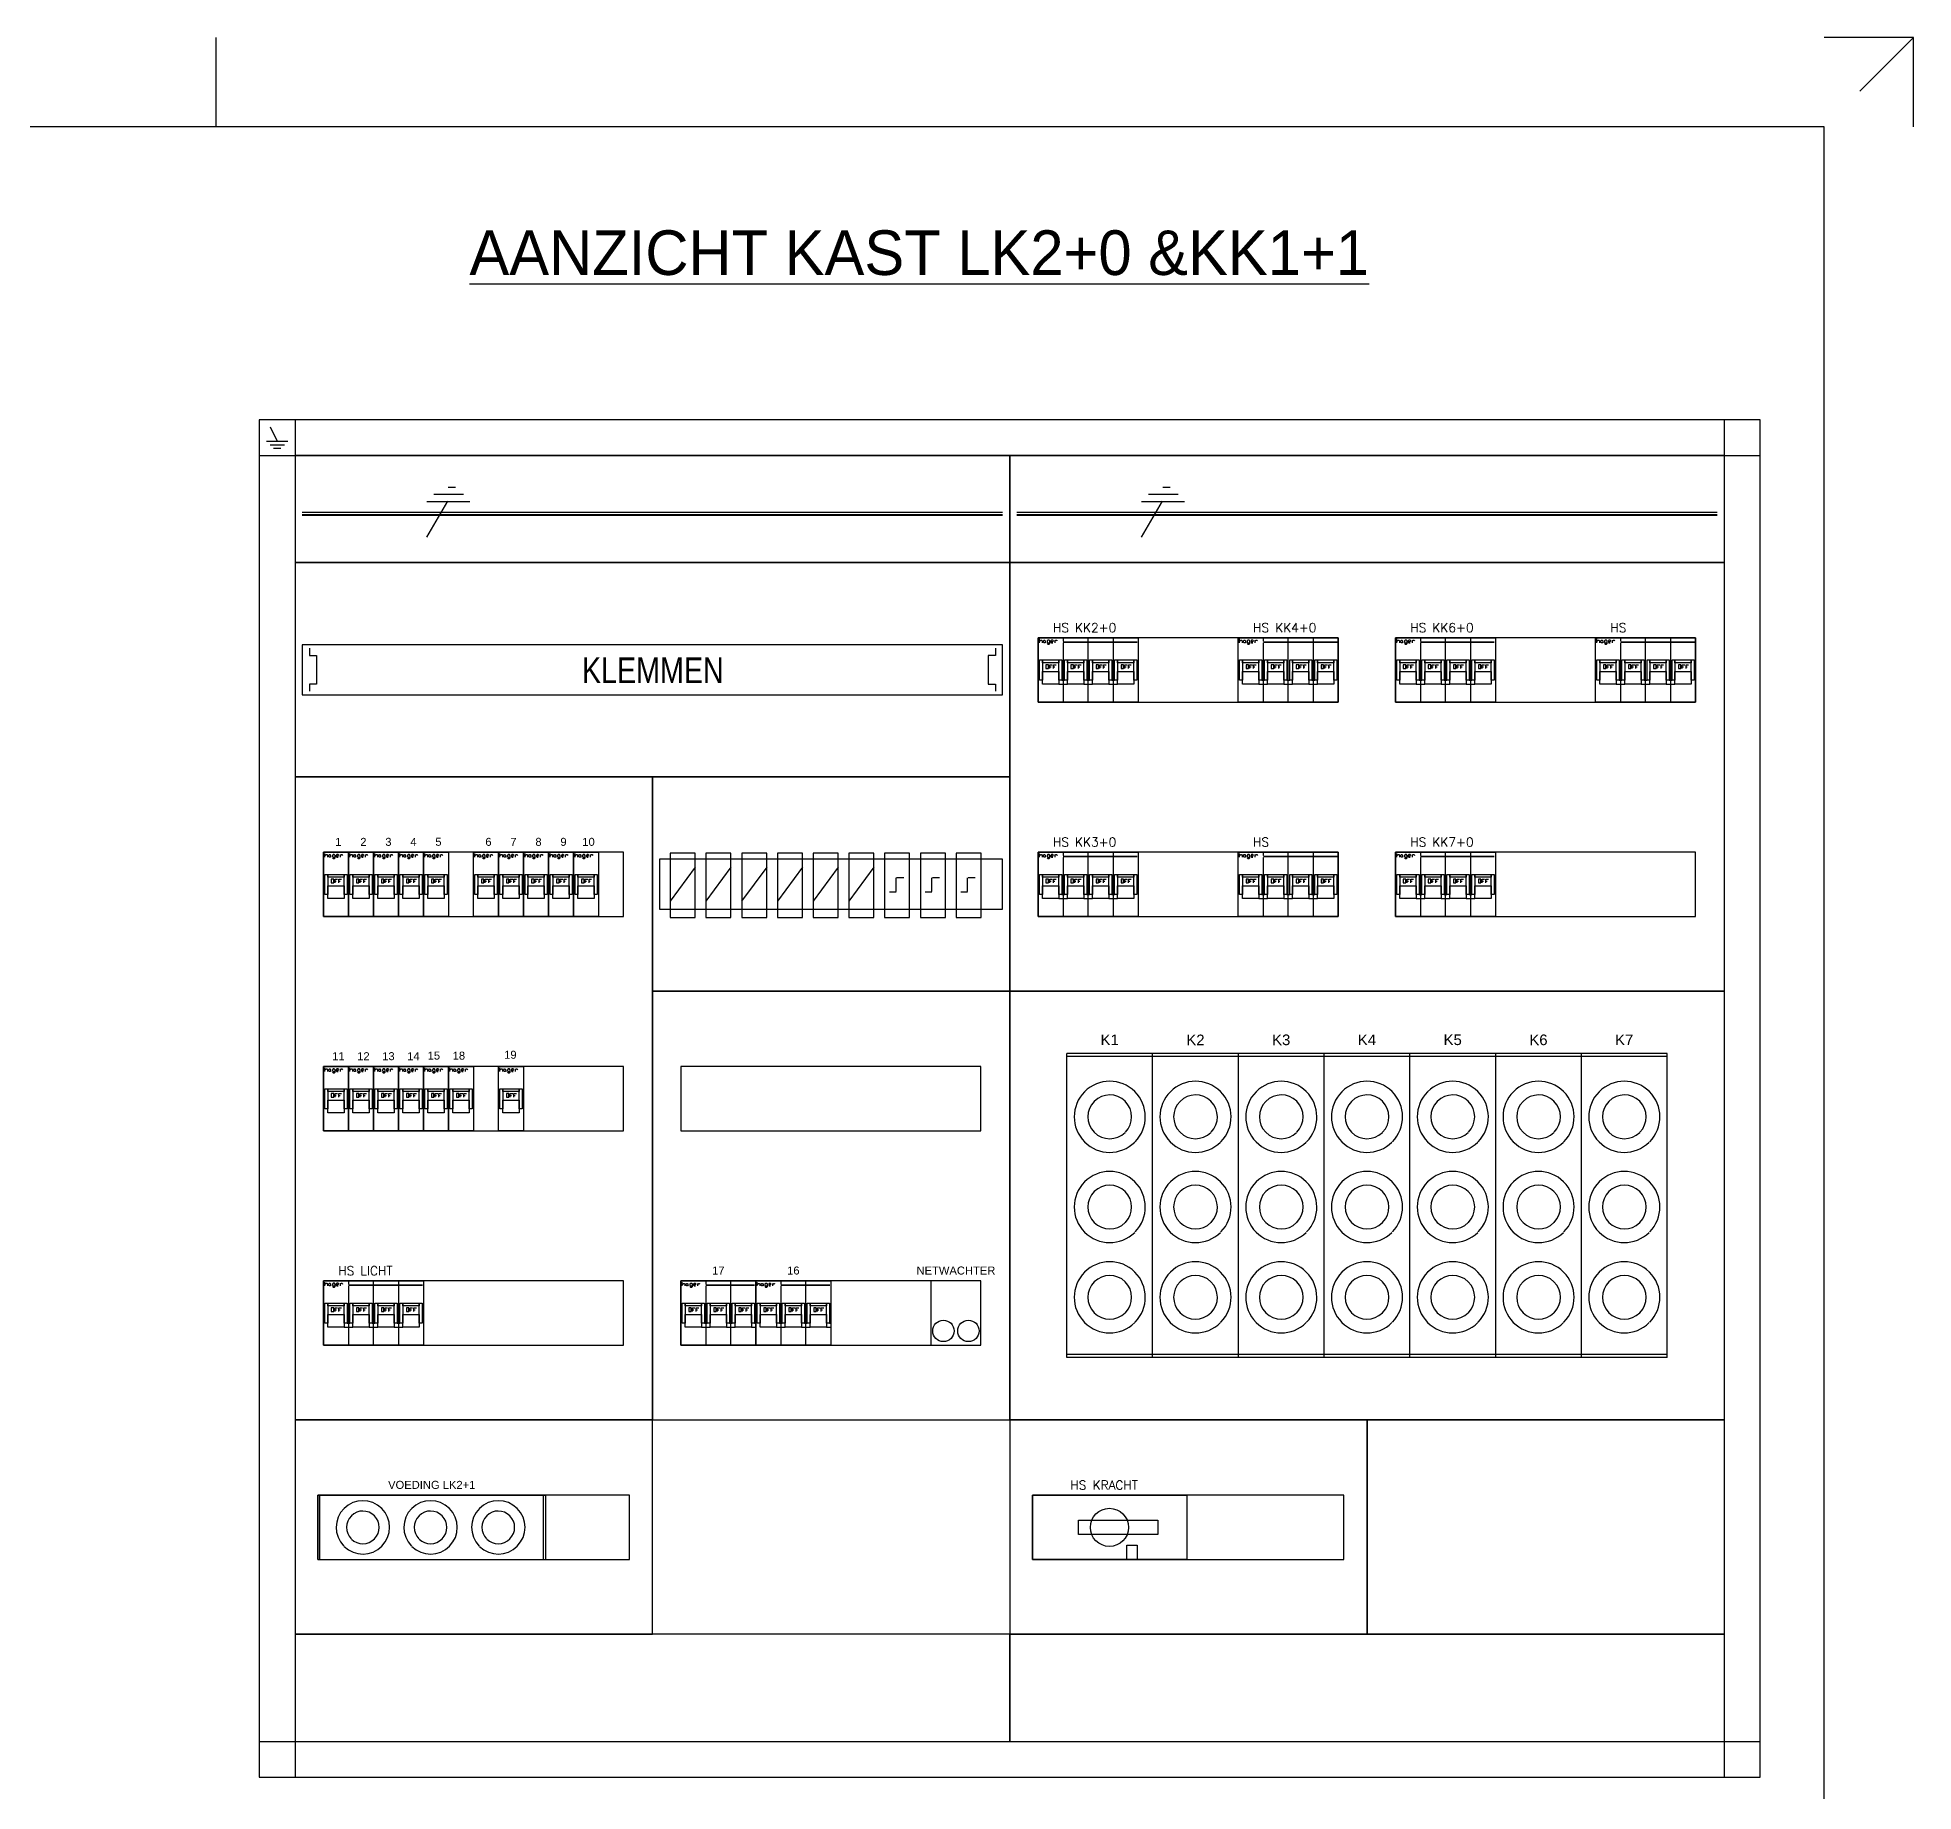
# Model space of a CAD drawing. Header units: millimetres. Extents: x 0 to 420, y 0 to 297.
# Drawn here: x 210 to 420, y 100.6 to 297 of the extents above; entities that cross this region are included whole.
import ezdxf
from ezdxf.enums import TextEntityAlignment as Align

# ---------------------------------------------------------------- set-up
doc = ezdxf.new("R2010")
doc.units = ezdxf.units.MM
doc.layers.get('0').update_dxf_attribs({"linetype": 'CONTINUOUS'})
for name, color, linetype in [('00kad018', 1, 'CONTINUOUS'), ('00kad070', 5, 'CONTINUOUS'), ('BL$2----_KADER', 7, 'CONTINUOUS'), ('KAST AANZICHT', 1, 'CONTINUOUS'), ('Kast-aanzicht', 1, 'CONTINUOUS')]:
    doc.layers.add(name, color=color, linetype=linetype)
doc.styles.add('BURO-050', font='BUROFONT.shx', dxfattribs={"height": 5})
doc.styles.add('GREEN', font='txt')
doc.styles.add('NOOTER', font='arial.ttf')
doc.styles.add('ROMANS', font='romans', dxfattribs={"height": 2})

# ---------------------------------------------------------------- blocks, each defined once
blk = doc.blocks.new('a3-windesheim-hor')
at = {"layer": '00kad018', "color": 1}
for p, q in [((230, 287), (230, 297)), ((420, 297), (410, 297)), ((420, 297), (414, 291)), ((420, 287), (420, 297))]:
    blk.add_line(p, q, dxfattribs=at)
at = {"layer": '00kad070', "color": 5}
for p, q in [((410, 287), (20, 287)), ((410, 10), (410, 287))]:
    blk.add_line(p, q, dxfattribs=at)
blk = doc.blocks.new('HAG08')
at = {"color": 0}
for p, q in [((-16.5, -3.5), (-16.5, -0.8)), ((-16.5, -0.8), (-16.5, -0.8)), ((-16.5, -2.6), (-15.6, -1.7)), ((-15.6, -1.7), (-15.2, -1.7)), ((-15.2, -1.7), (-14.7, -2.2)), ((-14.7, -2.2), (-14.7, -3.5)), ((-14.7, -3.5), (-14.7, -3.5)), ((-13.8, -2.2), (-13.4, -1.7)), ((-13.8, -3.1), (-13.8, -2.2)), ((-13.4, -3.5), (-13.8, -3.1)), ((-13.4, -1.7), (-13, -1.7)), ((-13, -3.5), (-13.4, -3.5)), ((-13, -1.7), (-12.5, -2.2)), ((-12.5, -3.1), (-13, -3.5)), ((-12.5, -2.2), (-12.5, -3.1)), ((-12.5, -3.1), (-12.1, -3.5)), ((-12.1, -3.5), (-12.1, -3.5)), ((-10.7, -1.7), (-11.2, -2.2)), ((-11.2, -2.2), (-11.2, -3.1)), ((-11.2, -3.1), (-10.7, -3.5)), ((-11.2, -3.9), (-10.7, -4.4)), ((-9.9, -1.7), (-10.7, -1.7)), ((-10.7, -3.5), (-9.4, -3.5)), ((-10.7, -4.4), (-9.9, -4.4)), ((-9.4, -2.2), (-9.9, -1.7)), ((-9.9, -4.4), (-9.4, -3.9)), ((-9.4, -3.9), (-9.4, -2.2)), ((-9.4, -3.5), (-9.4, -3.5)), ((-8.1, -1.7), (-8.5, -2.2)), ((-8.5, -2.2), (-8.5, -3.1)), ((-8.5, -2.6), (-7.2, -2.6)), ((-8.5, -3.1), (-8.1, -3.5)), ((-7.2, -1.7), (-8.1, -1.7)), ((-8.1, -3.5), (-7.2, -3.5)), ((-6.8, -2.2), (-7.2, -1.7)), ((-7.2, -2.6), (-6.8, -2.2)), ((-7.2, -3.5), (-7.2, -3.5)), ((-5.9, -1.7), (-5.9, -3.5)), ((-5.9, -2.6), (-5, -1.7)), ((-5.9, -3.5), (-5.9, -3.5)), ((-5, -1.7), (-4.6, -1.7)), ((-4.6, -1.7), (-4.1, -2.2)), ((-4.1, -2.2), (-4.1, -2.2)), ((-10.2, -18.8), (-12, -18.8)), ((-12, -18.8), (-12, -21.5)), ((-12, -21.5), (-10.2, -21.5)), ((-12, -21.5), (-12, -21.5)), ((-10.2, -21.5), (-10.2, -18.8)), ((-9.3, -21.5), (-9.3, -18.8)), ((-9.3, -18.8), (-7.6, -18.8)), ((-9.3, -20.2), (-8.5, -20.2)), ((-8.5, -20.2), (-8.5, -20.2)), ((-7.6, -18.8), (-7.6, -18.8)), ((-6.7, -21.5), (-6.7, -18.8)), ((-6.7, -18.8), (-4.9, -18.8)), ((-6.7, -20.2), (-5.8, -20.2)), ((-5.8, -20.2), (-5.8, -20.2)), ((-4.9, -18.8), (-4.9, -18.8))]:
    blk.add_line(p, q, dxfattribs=at)
for points in [[(-17.5, -45), (-17.5, 0), (0, 0), (0, -45)], [(-16.5, -29.5), (-16.5, -15.5), (-14.5, -15.5), (-14.5, -29.5)], [(-14.5, -17.5), (-14.5, -15.5), (-3, -15.5), (-3, -17.5)], [(-14.5, -32.5), (-14.5, -23.5), (-3, -23.5), (-3, -32.5)], [(-3, -29.5), (-3, -15.5), (-1, -15.5), (-1, -29.5)]]:
    blk.add_lwpolyline(points, close=True, dxfattribs=at)
blk = doc.blocks.new('HAG09')
at = {"color": 0}
for p, q in [((-52.5, 0), (-52.5, -2.4)), ((-35, -2.4), (-35, 0)), ((-17.5, 0), (-17.5, -2.4)), ((-69, -3.5), (-69, -0.8)), ((-69, -0.8), (-69, -0.8)), ((-69, -2.6), (-68.1, -1.7)), ((-68.1, -1.7), (-67.6, -1.7)), ((-67.6, -1.7), (-67.2, -2.2)), ((-67.2, -2.2), (-67.2, -3.5)), ((-67.2, -3.5), (-67.2, -3.5)), ((-66.3, -2.2), (-65.9, -1.7)), ((-66.3, -3.1), (-66.3, -2.2)), ((-65.9, -3.5), (-66.3, -3.1)), ((-65.9, -1.7), (-65.4, -1.7)), ((-65.4, -3.5), (-65.9, -3.5)), ((-65.4, -1.7), (-65, -2.2)), ((-65, -3.1), (-65.4, -3.5)), ((-65, -2.2), (-65, -3.1)), ((-65, -3.1), (-64.6, -3.5)), ((-64.6, -3.5), (-64.6, -3.5)), ((-63.2, -1.7), (-63.7, -2.2)), ((-63.7, -2.2), (-63.7, -3.1)), ((-63.7, -3.1), (-63.2, -3.5)), ((-63.7, -3.9), (-63.2, -4.4)), ((-62.3, -1.7), (-63.2, -1.7)), ((-63.2, -3.5), (-61.9, -3.5)), ((-63.2, -4.4), (-62.3, -4.4)), ((-61.9, -2.2), (-62.3, -1.7)), ((-62.3, -4.4), (-61.9, -3.9)), ((-61.9, -3.9), (-61.9, -2.2)), ((-61.9, -3.5), (-61.9, -3.5)), ((-60.6, -1.7), (-61, -2.2)), ((-61, -2.2), (-61, -3.1)), ((-61, -2.6), (-59.7, -2.6)), ((-61, -3.1), (-60.6, -3.5)), ((-59.7, -1.7), (-60.6, -1.7)), ((-60.6, -3.5), (-59.7, -3.5)), ((-59.2, -2.2), (-59.7, -1.7)), ((-59.7, -2.6), (-59.2, -2.2)), ((-59.7, -3.5), (-59.7, -3.5)), ((-58.4, -1.7), (-58.4, -3.5)), ((-58.4, -2.6), (-57.5, -1.7)), ((-58.4, -3.5), (-58.4, -3.5)), ((-57.5, -1.7), (-57, -1.7)), ((-57, -1.7), (-56.6, -2.2)), ((-56.6, -2.2), (-56.6, -2.2)), ((-52.5, -3.6), (-52.5, -45)), ((-35, -45), (-35, -3.6)), ((-17.5, -3.6), (-17.5, -45)), ((-62.7, -18.8), (-64.5, -18.8)), ((-64.5, -18.8), (-64.5, -21.5)), ((-64.5, -21.5), (-62.7, -21.5)), ((-64.5, -21.5), (-64.5, -21.5)), ((-62.7, -21.5), (-62.7, -18.8)), ((-61.8, -21.5), (-61.8, -18.8)), ((-61.8, -18.8), (-60.1, -18.8)), ((-61.8, -20.2), (-60.9, -20.2)), ((-60.9, -20.2), (-60.9, -20.2)), ((-60.1, -18.8), (-60.1, -18.8)), ((-59.2, -21.5), (-59.2, -18.8)), ((-59.2, -18.8), (-57.4, -18.8)), ((-59.2, -20.2), (-58.3, -20.2)), ((-58.3, -20.2), (-58.3, -20.2)), ((-57.4, -18.8), (-57.4, -18.8)), ((-45.2, -18.8), (-47, -18.8)), ((-47, -18.8), (-47, -21.5)), ((-47, -21.5), (-45.2, -21.5)), ((-47, -21.5), (-47, -21.5)), ((-45.2, -21.5), (-45.2, -18.8)), ((-44.3, -21.5), (-44.3, -18.8)), ((-44.3, -18.8), (-42.6, -18.8)), ((-44.3, -20.2), (-43.5, -20.2)), ((-43.5, -20.2), (-43.5, -20.2)), ((-42.6, -18.8), (-42.6, -18.8)), ((-41.7, -21.5), (-41.7, -18.8)), ((-41.7, -18.8), (-39.9, -18.8)), ((-41.7, -20.2), (-40.8, -20.2)), ((-40.8, -20.2), (-40.8, -20.2)), ((-39.9, -18.8), (-39.9, -18.8)), ((-27.7, -18.8), (-29.5, -18.8)), ((-29.5, -18.8), (-29.5, -21.5)), ((-29.5, -21.5), (-27.7, -21.5)), ((-29.5, -21.5), (-29.5, -21.5)), ((-27.7, -21.5), (-27.7, -18.8)), ((-26.9, -21.5), (-26.9, -18.8)), ((-26.9, -18.8), (-25.1, -18.8)), ((-26.9, -20.2), (-26, -20.2)), ((-26, -20.2), (-26, -20.2)), ((-25.1, -18.8), (-25.1, -18.8)), ((-24.2, -21.5), (-24.2, -18.8)), ((-24.2, -18.8), (-22.4, -18.8)), ((-24.2, -20.2), (-23.3, -20.2)), ((-23.3, -20.2), (-23.3, -20.2)), ((-22.4, -18.8), (-22.4, -18.8)), ((-10.3, -18.8), (-12, -18.8)), ((-12, -18.8), (-12, -21.5)), ((-12, -21.5), (-10.3, -21.5)), ((-12, -21.5), (-12, -21.5)), ((-10.3, -21.5), (-10.3, -18.8)), ((-9.4, -21.5), (-9.4, -18.8)), ((-9.4, -18.8), (-7.6, -18.8)), ((-9.4, -20.2), (-8.5, -20.2)), ((-8.5, -20.2), (-8.5, -20.2)), ((-7.6, -18.8), (-7.6, -18.8)), ((-6.7, -21.5), (-6.7, -18.8)), ((-6.7, -18.8), (-4.9, -18.8)), ((-6.7, -20.2), (-5.8, -20.2)), ((-5.8, -20.2), (-5.8, -20.2)), ((-4.9, -18.8), (-5, -18.8)), ((-55.5, -32.5), (-49.5, -32.5)), ((-53.5, -29.5), (-51.5, -29.5)), ((-38, -32.5), (-32, -32.5)), ((-36, -29.5), (-34, -29.5)), ((-20.5, -32.5), (-14.5, -32.5)), ((-18.5, -29.5), (-16.5, -29.5))]:
    blk.add_line(p, q, dxfattribs=at)
for points in [[(-70, -45), (-70, 0), (0, 0), (0, -45)], [(-69, -29.5), (-69, -15.5), (-67, -15.5), (-67, -29.5)], [(-67, -17.5), (-67, -15.5), (-55.5, -15.5), (-55.5, -17.5)], [(-67, -32.5), (-67, -23.5), (-55.5, -23.5), (-55.5, -32.5)], [(-55.5, -29.5), (-55.5, -15.5), (-53.5, -15.5), (-53.5, -29.5)], [(-51.5, -29.5), (-51.5, -15.5), (-49.5, -15.5), (-49.5, -29.5)], [(-49.5, -17.5), (-49.5, -15.5), (-38, -15.5), (-38, -17.5)], [(-49.5, -32.5), (-49.5, -23.5), (-38, -23.5), (-38, -32.5)], [(-38, -29.5), (-38, -15.5), (-36, -15.5), (-36, -29.5)], [(-34, -29.5), (-34, -15.5), (-32, -15.5), (-32, -29.5)], [(-32, -17.5), (-32, -15.5), (-20.5, -15.5), (-20.5, -17.5)], [(-32, -32.5), (-32, -23.5), (-20.5, -23.5), (-20.5, -32.5)], [(-20.5, -29.5), (-20.5, -15.5), (-18.5, -15.5), (-18.5, -29.5)], [(-16.5, -29.5), (-16.5, -15.5), (-14.5, -15.5), (-14.5, -29.5)], [(-14.5, -17.5), (-14.5, -15.5), (-3, -15.5), (-3, -17.5)], [(-14.5, -32.5), (-14.5, -23.5), (-3, -23.5), (-3, -32.5)], [(-3, -29.5), (-3, -15.5), (-1, -15.5), (-1, -29.5)]]:
    blk.add_lwpolyline(points, close=True, dxfattribs=at)
at = {"color": 0, "const_width": 1.2}
blk.add_lwpolyline([(-52.5, -3), (-0.7, -3)], dxfattribs=at)
blk = doc.blocks.new('HAG07')
at = {"color": 0}
for p, q in [((0.22, 8.85), (0.22, 9.42)), ((0.22, 9.42), (0.22, 9.42)), ((0.22, 9.04), (0.41, 9.23)), ((0.41, 9.23), (0.5, 9.23)), ((0.5, 9.23), (0.6, 9.14)), ((0.6, 9.14), (0.6, 8.85)), ((0.6, 8.85), (0.6, 8.85)), ((0.79, 9.14), (0.88, 9.23)), ((0.79, 8.95), (0.79, 9.14)), ((0.88, 8.85), (0.79, 8.95)), ((0.88, 9.23), (0.97, 9.23)), ((0.97, 8.85), (0.88, 8.85)), ((0.97, 9.23), (1.07, 9.14)), ((1.07, 8.95), (0.97, 8.85)), ((1.07, 9.14), (1.07, 8.95)), ((1.07, 8.95), (1.16, 8.85)), ((1.16, 8.85), (1.16, 8.85)), ((1.44, 9.23), (1.35, 9.14)), ((1.35, 9.14), (1.35, 8.95)), ((1.35, 8.95), (1.44, 8.85)), ((1.35, 8.76), (1.44, 8.66)), ((1.63, 9.23), (1.44, 9.23)), ((1.44, 8.85), (1.73, 8.85)), ((1.44, 8.66), (1.63, 8.66)), ((1.73, 9.14), (1.63, 9.23)), ((1.63, 8.66), (1.73, 8.76)), ((1.73, 8.76), (1.73, 9.14)), ((1.73, 8.85), (1.73, 8.85)), ((2.01, 9.23), (1.92, 9.14)), ((1.92, 9.14), (1.92, 8.95)), ((1.92, 9.04), (2.2, 9.04)), ((1.92, 8.95), (2.01, 8.85)), ((2.2, 9.23), (2.01, 9.23)), ((2.01, 8.85), (2.2, 8.85)), ((2.29, 9.14), (2.2, 9.23)), ((2.2, 9.04), (2.29, 9.14)), ((2.2, 8.85), (2.2, 8.85)), ((2.48, 9.23), (2.48, 8.85)), ((2.48, 9.04), (2.67, 9.23)), ((2.48, 8.85), (2.48, 8.85)), ((2.67, 9.23), (2.76, 9.23)), ((2.76, 9.23), (2.86, 9.14)), ((2.86, 9.14), (2.86, 9.14)), ((3.73, 9.6), (3.73, 9.09)), ((3.73, 8.83), (3.73, 0)), ((7.47, 9.09), (7.47, 9.6)), ((7.47, 0), (7.47, 8.83)), ((1.56, 5.58), (1.18, 5.58)), ((1.18, 5.58), (1.18, 5.01)), ((1.18, 5.01), (1.56, 5.01)), ((1.18, 5.01), (1.18, 5.01)), ((1.56, 5.01), (1.56, 5.58)), ((1.74, 5.01), (1.74, 5.58)), ((1.74, 5.58), (2.12, 5.58)), ((1.74, 5.3), (1.93, 5.3)), ((1.93, 5.3), (1.93, 5.3)), ((2.12, 5.58), (2.12, 5.58)), ((2.31, 5.01), (2.31, 5.58)), ((2.31, 5.58), (2.69, 5.58)), ((2.31, 5.3), (2.5, 5.3)), ((2.5, 5.3), (2.5, 5.3)), ((2.69, 5.58), (2.69, 5.58)), ((3.52, 3.31), (3.95, 3.31)), ((5.29, 5.58), (4.91, 5.58)), ((4.91, 5.58), (4.91, 5.01)), ((4.91, 5.01), (5.29, 5.01)), ((4.91, 5.01), (4.91, 5.01)), ((5.29, 5.01), (5.29, 5.58)), ((5.47, 5.01), (5.47, 5.58)), ((5.47, 5.58), (5.85, 5.58)), ((5.47, 5.3), (5.66, 5.3)), ((5.66, 5.3), (5.66, 5.3)), ((5.85, 5.58), (5.85, 5.58)), ((6.04, 5.01), (6.04, 5.58)), ((6.04, 5.58), (6.42, 5.58)), ((6.04, 5.3), (6.23, 5.3)), ((6.23, 5.3), (6.23, 5.3)), ((6.42, 5.58), (6.42, 5.58)), ((7.25, 3.31), (7.68, 3.31)), ((9.02, 5.58), (8.64, 5.58)), ((8.64, 5.58), (8.64, 5.01)), ((8.64, 5.01), (9.02, 5.01)), ((8.64, 5.01), (8.64, 5.01)), ((9.02, 5.01), (9.02, 5.58)), ((9.2, 5.01), (9.2, 5.58)), ((9.2, 5.58), (9.58, 5.58)), ((9.2, 5.3), (9.39, 5.3)), ((9.39, 5.3), (9.39, 5.3)), ((9.58, 5.58), (9.58, 5.58)), ((9.77, 5.01), (9.77, 5.58)), ((9.77, 5.58), (10.15, 5.58)), ((9.77, 5.3), (9.96, 5.3)), ((9.96, 5.3), (9.96, 5.3)), ((10.15, 5.58), (10.15, 5.58)), ((10.99, 3.31), (11.2, 3.31)), ((3.09, 2.67), (4.37, 2.67)), ((6.83, 2.67), (8.11, 2.67)), ((10.56, 2.67), (11.2, 2.67))]:
    blk.add_line(p, q, dxfattribs=at)
for points in [[(0, 0), (0, 9.6), (11.2, 9.6), (11.2, 0)], [(0.21, 3.31), (0.21, 6.29), (0.64, 6.29), (0.64, 3.31)], [(0.64, 5.87), (0.64, 6.29), (3.09, 6.29), (3.09, 5.87)], [(3.09, 3.31), (3.09, 6.29), (3.52, 6.29), (3.52, 3.31)], [(3.95, 3.31), (3.95, 6.29), (4.37, 6.29), (4.37, 3.31)], [(4.37, 5.87), (4.37, 6.29), (6.83, 6.29), (6.83, 5.87)], [(6.83, 3.31), (6.83, 6.29), (7.25, 6.29), (7.25, 3.31)], [(7.68, 3.31), (7.68, 6.29), (8.11, 6.29), (8.11, 3.31)], [(8.11, 5.87), (8.11, 6.29), (10.56, 6.29), (10.56, 5.87)], [(10.56, 3.31), (10.56, 6.29), (10.99, 6.29), (10.99, 3.31)], [(0.64, 2.67), (0.64, 4.59), (3.09, 4.59), (3.09, 2.67)], [(4.37, 2.67), (4.37, 4.59), (6.83, 4.59), (6.83, 2.67)], [(8.11, 2.67), (8.11, 4.59), (10.56, 4.59), (10.56, 2.67)]]:
    blk.add_lwpolyline(points, close=True, dxfattribs=at)
at = {"color": 0, "const_width": 0.256}
blk.add_lwpolyline([(3.73, 8.96), (11.05, 8.96)], dxfattribs=at)
blk = doc.blocks.new('1314_162')
at = {"color": 0}
for p, q in [((-108, -45.000002), (-108, 0)), ((-108, 0), (0, 0)), ((0, 0), (0, -45.000002)), ((-75.646004, -17.457199), (-20.184304, -17.457199)), ((-75.646004, -27.5427), (-75.646004, -17.457199)), ((-20.184304, -17.457199), (-20.184304, -27.5427)), ((-20.184304, -27.5427), (-75.646004, -27.5427)), ((-41.889199, -45.000002), (-41.889199, -35.001402)), ((-41.889199, -35.001402), (-34.598603, -35.001402)), ((-34.598603, -35.001402), (-34.598603, -45.000002)), ((0, -45.000002), (-108, -45.000002)), ((-34.598603, -45.000002), (-41.889199, -45.000002))]:
    blk.add_line(p, q, dxfattribs=at)
blk.add_circle((-54.0998, -22.5), 13.336895, dxfattribs=at)

msp = doc.modelspace()

# ---------------------------------------------------------------- linework, layer by layer
at = {"layer": 'KAST AANZICHT', "color": 1, "linetype": 'Continuous'}
for p, q in [((402.83, 254.21), (234.83, 254.21)), ((234.83, 254.21), (234.83, 102.21)), ((238.83, 254.21), (238.83, 102.21)), ((398.83, 102.21), (398.83, 254.21)), ((402.83, 102.21), (402.83, 254.21)), ((236.03, 253.41), (236.83, 251.81)), ((234.83, 250.21), (402.83, 250.21)), ((235.63, 251.81), (238.03, 251.81)), ((236.03, 251.41), (237.63, 251.41)), ((236.43, 251.01), (237.23, 251.01)), ((254.38, 245.85), (257.68, 245.85)), ((255.98, 246.65), (256.78, 246.65)), ((334.38, 245.85), (337.68, 245.85)), ((335.98, 246.65), (336.78, 246.65)), ((318.03, 243.83), (239.63, 243.83)), ((253.58, 241.05), (255.92, 245.08)), ((253.58, 245.05), (258.38, 245.05)), ((398.03, 243.83), (319.63, 243.83)), ((333.58, 241.05), (335.92, 245.08)), ((333.58, 245.05), (338.38, 245.05)), ((318.03, 243.56), (239.63, 243.56)), ((318.03, 243.48), (239.63, 243.48)), ((398.03, 243.56), (319.63, 243.56)), ((398.03, 243.48), (319.63, 243.48)), ((240.43, 228.61), (240.43, 227.81)), ((240.43, 227.81), (241.23, 227.81)), ((241.23, 227.81), (241.23, 224.61)), ((317.23, 227.81), (316.43, 227.81)), ((316.43, 227.81), (316.43, 224.61)), ((317.23, 228.61), (317.23, 227.81)), ((241.23, 224.61), (240.43, 224.61)), ((240.43, 224.61), (240.43, 223.81)), ((316.43, 224.61), (317.23, 224.61)), ((317.23, 224.61), (317.23, 223.81)), ((280.86, 200.31), (283.66, 204.12)), ((284.86, 200.31), (287.66, 204.12)), ((288.86, 200.31), (291.66, 204.12)), ((292.86, 200.31), (295.66, 204.12)), ((296.86, 200.31), (299.66, 204.12)), ((300.86, 200.31), (303.66, 204.12)), ((306.12, 201.37), (306.12, 202.9)), ((306.17, 202.93), (306.97, 202.93)), ((310.12, 201.37), (310.12, 202.9)), ((310.17, 202.93), (310.97, 202.93)), ((314.12, 201.37), (314.12, 202.9)), ((314.17, 202.93), (314.97, 202.93)), ((305.37, 201.33), (306.12, 201.33)), ((309.37, 201.33), (310.12, 201.33)), ((313.37, 201.33), (314.12, 201.33)), ((234.83, 106.21), (402.83, 106.21)), ((234.83, 102.21), (402.83, 102.21))]:
    msp.add_line(p, q, dxfattribs=at)
at = {"layer": 'KAST AANZICHT', "linetype": 'Continuous'}
for p, q in [((334.83, 183.23), (325.23, 183.23)), ((325.23, 149.2), (325.23, 183.23)), ((334.83, 182.89), (325.23, 182.89)), ((334.83, 149.2), (334.83, 183.23)), ((344.43, 183.23), (334.83, 183.23)), ((334.83, 149.2), (334.83, 183.23)), ((344.43, 182.89), (334.83, 182.89)), ((344.43, 149.2), (344.43, 183.23)), ((354.03, 183.23), (344.43, 183.23)), ((344.43, 149.2), (344.43, 183.23)), ((354.03, 182.89), (344.43, 182.89)), ((354.03, 149.2), (354.03, 183.23)), ((363.63, 183.23), (354.03, 183.23)), ((354.03, 149.2), (354.03, 183.23)), ((363.63, 182.89), (354.03, 182.89)), ((363.63, 149.2), (363.63, 183.23)), ((373.23, 183.23), (363.63, 183.23)), ((363.63, 149.2), (363.63, 183.23)), ((373.23, 182.89), (363.63, 182.89)), ((373.23, 149.2), (373.23, 183.23)), ((382.83, 183.23), (373.23, 183.23)), ((373.23, 149.2), (373.23, 183.23)), ((382.83, 182.89), (373.23, 182.89)), ((382.83, 149.2), (382.83, 183.23)), ((392.43, 183.23), (382.83, 183.23)), ((382.83, 149.2), (382.83, 183.23)), ((392.43, 182.89), (382.83, 182.89)), ((392.43, 149.2), (392.43, 183.23)), ((334.83, 149.54), (325.23, 149.54)), ((334.83, 149.2), (325.23, 149.2)), ((344.43, 149.54), (334.83, 149.54)), ((344.43, 149.2), (334.83, 149.2)), ((354.03, 149.54), (344.43, 149.54)), ((354.03, 149.2), (344.43, 149.2)), ((363.63, 149.54), (354.03, 149.54)), ((363.63, 149.2), (354.03, 149.2)), ((373.23, 149.54), (363.63, 149.54)), ((373.23, 149.2), (363.63, 149.2)), ((382.83, 149.54), (373.23, 149.54)), ((382.83, 149.2), (373.23, 149.2)), ((392.43, 149.54), (382.83, 149.54)), ((392.43, 149.2), (382.83, 149.2)), ((241.37, 126.58), (241.37, 133.78)), ((241.37, 133.78), (266.89, 133.78)), ((241.62, 126.58), (241.62, 133.78)), ((266.63, 126.58), (266.63, 133.78)), ((266.89, 126.58), (266.89, 133.78)), ((241.37, 126.58), (266.89, 126.58))]:
    msp.add_line(p, q, dxfattribs=at)
at = {"layer": 'KAST AANZICHT', "color": 1, "linetype": 'Continuous'}
for points in [[(238.83, 238.21), (318.83, 238.21), (318.83, 250.21), (238.83, 250.21)], [(318.83, 238.21), (398.83, 238.21), (398.83, 250.21), (318.83, 250.21)], [(238.83, 214.21), (318.83, 214.21), (318.83, 238.21), (238.83, 238.21)], [(318.83, 190.21), (398.83, 190.21), (398.83, 238.21), (318.83, 238.21)], [(239.63, 223.41), (318.03, 223.41), (318.03, 229.01), (239.63, 229.01)], [(322.01, 222.58), (355.61, 222.58), (355.61, 229.78), (322.01, 229.78)], [(362.01, 222.58), (395.61, 222.58), (395.61, 229.78), (362.01, 229.78)], [(238.83, 142.21), (278.83, 142.21), (278.83, 214.21), (238.83, 214.21)], [(278.83, 190.21), (318.83, 190.21), (318.83, 214.21), (278.83, 214.21)], [(242.01, 198.58), (275.61, 198.58), (275.61, 205.78), (242.01, 205.78)], [(279.63, 199.41), (318.03, 199.41), (318.03, 205.01), (279.63, 205.01)], [(279.63, 199.41), (318.03, 199.41), (318.03, 205.01), (279.63, 205.01)], [(280.83, 198.47), (283.63, 198.47), (283.63, 205.67), (280.83, 205.67)], [(284.83, 198.47), (287.63, 198.47), (287.63, 205.67), (284.83, 205.67)], [(288.83, 198.47), (291.63, 198.47), (291.63, 205.67), (288.83, 205.67)], [(292.83, 198.47), (295.63, 198.47), (295.63, 205.67), (292.83, 205.67)], [(296.83, 198.47), (299.63, 198.47), (299.63, 205.67), (296.83, 205.67)], [(300.83, 198.47), (303.63, 198.47), (303.63, 205.67), (300.83, 205.67)], [(304.83, 198.47), (307.63, 198.47), (307.63, 205.67), (304.83, 205.67)], [(308.83, 198.47), (311.63, 198.47), (311.63, 205.67), (308.83, 205.67)], [(312.83, 198.47), (315.63, 198.47), (315.63, 205.67), (312.83, 205.67)], [(322.01, 198.58), (355.61, 198.58), (355.61, 205.78), (322.01, 205.78)], [(362.01, 198.58), (395.61, 198.58), (395.61, 205.78), (362.01, 205.78)], [(278.83, 142.21), (318.83, 142.21), (318.83, 190.21), (278.83, 190.21)], [(318.83, 142.21), (398.83, 142.21), (398.83, 190.21), (318.83, 190.21)], [(242.01, 174.58), (275.61, 174.58), (275.61, 181.78), (242.01, 181.78)], [(282.01, 174.58), (315.61, 174.58), (315.61, 181.78), (282.01, 181.78)], [(242.01, 150.58), (275.61, 150.58), (275.61, 157.78), (242.01, 157.78)], [(282.01, 150.58), (315.61, 150.58), (315.61, 157.78), (282.01, 157.78)], [(310.01, 150.58), (315.61, 150.58), (315.61, 157.78), (310.01, 157.78)], [(238.83, 118.21), (278.83, 118.21), (278.83, 142.21), (238.83, 142.21)], [(318.83, 118.21), (358.83, 118.21), (358.83, 142.21), (318.83, 142.21)], [(358.83, 118.21), (398.83, 118.21), (398.83, 142.21), (358.83, 142.21)], [(241.37, 126.58), (276.25, 126.58), (276.25, 133.78), (241.37, 133.78)], [(321.37, 126.58), (356.25, 126.58), (356.25, 133.78), (321.37, 133.78)], [(238.83, 106.21), (318.83, 106.21), (318.83, 118.21), (238.83, 118.21)], [(318.83, 106.21), (398.83, 106.21), (398.83, 118.21), (318.83, 118.21)]]:
    msp.add_lwpolyline(points, close=True, dxfattribs=at)
at = {"layer": 'KAST AANZICHT'}
for centre in [(311.41, 152.18), (314.21, 152.18)]:
    msp.add_circle(centre, 1.2, dxfattribs=at)
at = {"layer": 'KAST AANZICHT', "linetype": 'Continuous'}
for centre, radius, start, end in [((330.03, 176.15), 3.98, 315.4999, 314.5495), ((330.03, 176.15), 2.45, 315.4269, 314.6462), ((339.63, 176.15), 3.98, 315.4999, 314.5495), ((339.63, 176.15), 2.45, 315.4269, 314.6462), ((349.23, 176.15), 3.98, 315.4999, 314.5495), ((349.23, 176.15), 2.45, 315.4269, 314.6462), ((358.83, 176.15), 3.98, 315.4999, 314.5495), ((358.83, 176.15), 2.45, 315.4269, 314.6462), ((368.43, 176.15), 3.98, 315.4999, 314.5495), ((368.43, 176.15), 2.45, 315.4269, 314.6462), ((378.03, 176.15), 3.98, 315.4999, 314.5495), ((378.03, 176.15), 2.45, 315.4269, 314.6462), ((387.63, 176.15), 3.98, 315.4999, 314.5495), ((387.63, 176.15), 2.45, 315.4269, 314.6462), ((330.03, 166.05), 3.98, 315.4999, 314.5495), ((330.03, 166.05), 2.45, 315.4269, 314.6462), ((339.63, 166.05), 3.98, 315.4999, 314.5495), ((339.63, 166.05), 2.45, 315.4269, 314.6462), ((349.23, 166.05), 3.98, 315.4999, 314.5495), ((349.23, 166.05), 2.45, 315.4269, 314.6462), ((358.83, 166.05), 3.98, 315.4999, 314.5495), ((358.83, 166.05), 2.45, 315.4269, 314.6462), ((368.43, 166.05), 3.98, 315.4999, 314.5495), ((368.43, 166.05), 2.45, 315.4269, 314.6462), ((378.03, 166.05), 3.98, 315.4999, 314.5495), ((378.03, 166.05), 2.45, 315.4269, 314.6462), ((387.63, 166.05), 3.98, 315.4999, 314.5495), ((387.63, 166.05), 2.45, 315.4269, 314.6462), ((330.03, 155.94), 3.98, 315.4999, 314.5495), ((339.63, 155.94), 3.98, 315.4999, 314.5495), ((349.23, 155.94), 3.98, 315.4999, 314.5495), ((358.83, 155.94), 3.98, 315.4999, 314.5495), ((368.43, 155.94), 3.98, 315.4999, 314.5495), ((378.03, 155.94), 3.98, 315.4999, 314.5495), ((387.63, 155.94), 3.98, 315.4999, 314.5495), ((330.03, 155.94), 2.45, 315.4269, 314.6462), ((339.63, 155.94), 2.45, 315.4269, 314.6462), ((349.23, 155.94), 2.45, 315.4269, 314.6462), ((358.83, 155.94), 2.45, 315.4269, 314.6462), ((368.43, 155.94), 2.45, 315.4269, 314.6462), ((378.03, 155.94), 2.45, 315.4269, 314.6462), ((387.63, 155.94), 2.45, 315.4269, 314.6462), ((246.42, 130.18), 2.99, 225.4999, 224.5495), ((254, 130.18), 2.99, 225.4999, 224.5495), ((261.58, 130.18), 2.99, 225.4999, 224.5495), ((246.42, 130.18), 1.83, 225.4269, 224.6462), ((254, 130.18), 1.83, 225.4269, 224.6462), ((261.58, 130.18), 1.83, 225.4269, 224.6462)]:
    msp.add_arc(centre, radius, start, end, dxfattribs=at)

# ---------------------------------------------------------------- block references
at = {"layer": 'BL$2----_KADER'}
msp.add_blockref('a3-windesheim-hor', (0, 0), dxfattribs=at)
at = {"layer": 'KAST AANZICHT'}
for name, p, xscale, yscale, zscale in [('HAG09', (333.21, 229.78), 0.1600000000000392, 0.1600000000000392, 0.1600000000000392), ('HAG09', (355.61, 229.78), 0.1600000000000392, 0.1600000000000392, 0.1600000000000392), ('HAG09', (373.21, 229.78), 0.1600000000000392, 0.1600000000000392, 0.1600000000000392), ('HAG09', (395.61, 229.78), 0.1600000000000392, 0.1600000000000392, 0.1600000000000392), ('HAG08', (244.81, 205.78), 0.160000000000025, 0.160000000000025, 0.160000000000025), ('HAG08', (247.61, 205.78), 0.160000000000025, 0.160000000000025, 0.160000000000025), ('HAG08', (250.41, 205.78), 0.160000000000025, 0.160000000000025, 0.160000000000025), ('HAG08', (253.21, 205.78), 0.160000000000025, 0.160000000000025, 0.160000000000025), ('HAG08', (256.01, 205.78), 0.160000000000025, 0.160000000000025, 0.160000000000025), ('HAG08', (261.61, 205.78), 0.160000000000025, 0.160000000000025, 0.160000000000025), ('HAG08', (264.41, 205.78), 0.160000000000025, 0.160000000000025, 0.160000000000025), ('HAG08', (267.21, 205.78), 0.160000000000025, 0.160000000000025, 0.160000000000025), ('HAG08', (270.01, 205.78), 0.160000000000025, 0.160000000000025, 0.160000000000025), ('HAG08', (272.81, 205.78), 0.160000000000025, 0.160000000000025, 0.160000000000025), ('HAG09', (333.21, 205.78), 0.1600000000000392, 0.1600000000000392, 0.1600000000000392), ('HAG09', (355.61, 205.78), 0.1600000000000392, 0.1600000000000392, 0.1600000000000392), ('HAG09', (373.21, 205.78), 0.1600000000000392, 0.1600000000000392, 0.1600000000000392), ('HAG08', (244.81, 181.78), 0.160000000000025, 0.160000000000025, 0.160000000000025), ('HAG08', (247.61, 181.78), 0.160000000000025, 0.160000000000025, 0.160000000000025), ('HAG08', (250.41, 181.78), 0.160000000000025, 0.160000000000025, 0.160000000000025), ('HAG08', (253.21, 181.78), 0.160000000000025, 0.160000000000025, 0.160000000000025), ('HAG08', (256.01, 181.78), 0.160000000000025, 0.160000000000025, 0.160000000000025), ('HAG08', (258.81, 181.78), 0.160000000000025, 0.160000000000025, 0.160000000000025), ('HAG08', (264.41, 181.78), 0.160000000000025, 0.160000000000025, 0.160000000000025), ('HAG09', (253.21, 157.78), 0.160000000000025, 0.160000000000025, 0.160000000000025), ('HAG07', (282.01, 150.58), 0.75, 0.75, 0.75), ('HAG07', (290.41, 150.58), 0.75, 0.75, 0.75), ('1314_162', (338.65, 133.78), 0.160000000000025, 0.160000000000025, 0.160000000000025)]:
    msp.add_blockref(name, p, dxfattribs=dict(at, xscale=xscale, yscale=yscale, zscale=zscale))

# ---------------------------------------------------------------- texts
at = {"layer": 'KAST AANZICHT', "style": 'ROMANS'}
for s, p in [('HS KK2+0', (323.67, 230.42)), ('HS KK4+0', (346.07, 230.42)), ('HS KK6+0', (363.67, 230.42)), ('HS ', (386.07, 230.42)), ('HS KK3+0', (323.67, 206.42)), ('HS', (346.07, 206.42)), ('HS KK7+0', (363.67, 206.42)), ('HS LICHT', (243.67, 158.42)), ('HS KRACHT', (325.63, 134.42))]:
    msp.add_text(s, height=0.996, dxfattribs=at).set_placement(p)
at = {"layer": 'KAST AANZICHT', "color": 1, "linetype": 'Continuous', "style": 'GREEN', "width": 0.833333}
msp.add_text('KLEMMEN', height=2.88, dxfattribs=at).set_placement((270.94, 224.71))
at = {"layer": 'KAST AANZICHT', "style": 'NOOTER'}
for s, height, p in [('1', 0.896, (243.68, 206.94)), ('2', 0.896, (246.48, 206.94)), ('3', 0.896, (249.28, 206.94)), ('4', 0.896, (252.08, 206.94)), ('5', 0.896, (254.88, 206.94)), ('6', 0.896, (260.48, 206.94)), ('7', 0.896, (263.28, 206.94)), ('8', 0.896, (266.08, 206.94)), ('9', 0.896, (268.88, 206.94)), ('10', 0.896, (271.68, 206.94)), ('K1', 1.194, (330.02, 184.77)), ('K2', 1.194, (339.62, 184.77)), ('K3', 1.194, (349.22, 184.77)), ('K4', 1.194, (358.82, 184.77)), ('K5', 1.194, (368.42, 184.77)), ('K6', 1.194, (378.02, 184.77)), ('K7', 1.194, (387.62, 184.77)), ('11', 0.896, (243.68, 182.94)), ('12', 0.896, (246.48, 182.94)), ('13', 0.896, (249.28, 182.94)), ('14', 0.896, (252.08, 182.94)), ('15', 0.896, (254.37, 183)), ('18', 0.896, (257.17, 183)), ('19', 0.896, (262.93, 183.1)), ('17', 0.896, (286.21, 158.94)), ('16', 0.896, (294.61, 158.94)), ('NETWACHTER', 0.896, (312.81, 158.94)), ('VOEDING LK2+1', 0.8957, (254.13, 134.94))]:
    msp.add_text(s, height=height, dxfattribs=at).set_placement(p, align=Align.MIDDLE)
at = {"layer": 'Kast-aanzicht', "color": 4, "style": 'BURO-050'}
msp.add_text('%%UAANZICHT KAST LK2+0 &KK1+1', height=5, dxfattribs=at).set_placement((258.35, 270.41))

doc.saveas('drawing.dxf')
